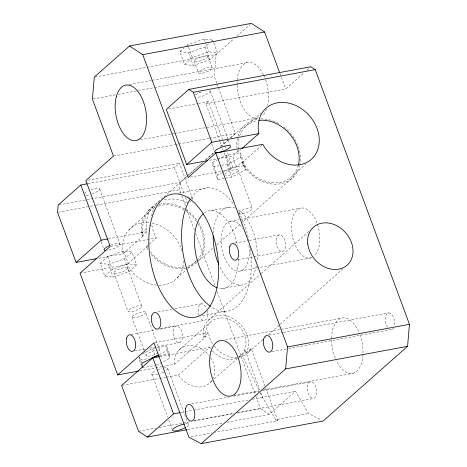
<?xml version="1.0" encoding="UTF-8"?>
<svg xmlns="http://www.w3.org/2000/svg" width="467" height="467" viewBox="0 0 467 467"><rect width="100%" height="100%" fill="white"/><g stroke="black" fill="none" stroke-linecap="round" stroke-linejoin="round"><path stroke-width="0.35" stroke-dasharray="2.33 1.75" d="M162.452 366.607L174.53 364.365L205.749 336.736L205.824 331.43A22.562 18.131 48.5 0 1 228.637 319.206A22.562 18.131 48.5 0 1 245.823 345.854L244.41 350.641L241.737 354.605L213.717 379.402M180.723 193.163L179.462 189.742L180.081 182.404L186.59 176.649M216.816 83.284L214.306 76.5L216.174 54.499L234.049 38.685M239.314 357.22A25.381 20.39 48.5 0 0 248.713 352.188L251.129 348.604L277.836 420.714L215.427 432.29M219.753 141.139L205.906 103.797L208.422 101.567L224.563 145.126M87.948 183.683L174.436 167.641L179.462 163.193L192.772 199.164L191.26 200.501M187.133 176.17L202.853 162.253M205.568 159.854L213.699 152.656M220.745 146.416L227.797 140.176M230.505 137.777L235.386 133.463L218.317 87.352M148.039 210.956L153.071 206.507M158.097 202.053L159.183 201.09M161.36 199.164L163.538 197.237M164.086 196.759L188.038 175.557M188.58 175.078L203.279 162.067M205.457 160.14L213.617 152.913M220.698 146.65L228.316 139.907M230.494 137.981L243.558 126.417M128.927 229.752L149.037 211.954M244.556 127.415L260.86 112.985M100.09 263.289L107.632 256.611L123.562 251.018L131.957 252.098L136.679 264.877L129.143 271.549L113.207 277.141L104.812 276.061L100.09 263.289L108.484 264.369L124.415 258.776L131.957 252.098M154.419 207.762A34.12 27.419 48.5 0 0 143.223 235.899L142.266 236.08L141.53 233.051L146.556 228.602A35.533 28.551 48.5 0 1 158.401 202.299M209.555 160.274L232.759 155.972L237.779 151.53L238.736 151.366L240.914 149.44M142.266 236.08L147.298 231.632L146.556 228.602M98.881 258.193L123.113 253.698L143.223 235.899M104.812 276.061L112.354 269.383L128.291 263.791L136.679 264.877M189.754 201.832L190.758 200.944M223.891 170.852L230.324 169.655L232.835 167.425L236.722 166.713L241.748 162.265L242.712 162.102L261.73 145.266M147.695 249.711L146.241 246.815L148.885 244.475M149.417 244.002L156.293 237.913L153.661 232.665L151.582 224.148M80.044 273.16L127.082 264.433L147.193 246.64A34.12 27.419 48.5 0 0 148.173 248.333M177.057 278.04L187.384 268.899M187.927 268.42L197.167 260.242A34.12 27.419 48.5 0 0 198.026 223.856M292.686 175.703L305.727 164.156M198.708 260.755L212.899 248.193M216.717 244.813L293.679 176.701M207.926 320.683L260.709 273.966M261.257 273.487L308.599 231.579M178.663 350.338L209.911 322.679M238.567 357.15A22.562 18.131 48.5 0 0 241.737 354.605L246.115 353.04L246.734 352.136A25.381 20.396 48.5 0 0 228.993 316.778A25.381 20.396 48.5 0 0 203.273 336.468L203.419 337.156L208.422 332.726L209.741 338.137A25.381 20.39 48.5 0 0 212.666 343.951M166.363 377.184L178.441 374.943L209.66 347.314L210.903 348.831M210.483 382.263L213.18 379.881M251.129 348.604L246.115 353.04L259.722 389.881M248.707 352.188L262.845 339.678M265.022 337.752L266.108 336.789M268.286 334.862L279.698 324.758M280.247 324.279L342.772 268.939M213.787 42.795L217.517 52.882L209.724 59.77L193.256 65.549L184.588 64.434L179.865 51.662L184.021 47.984M186.619 45.69L187.658 44.768L204.126 38.989L212.794 40.104L213.542 42.123M184.588 64.434L192.386 57.546L208.848 51.767L217.517 52.882M179.865 51.662L188.534 52.777L204.995 46.998L209.158 43.32M211.755 41.026L212.794 40.104M236.757 36.286L250.294 24.307M205.906 103.797L285.693 88.958L303.725 73.027M307.006 70.132L310.829 66.752M226.968 422.273L269.272 414.416L295.453 391.27L308.681 413.488L321.891 420.37M224.125 178.487L217.803 179.661L213.08 166.882L212.59 162.411L217.108 160.053M217.756 159.714L226.145 155.33L240.19 152.727L244.912 165.505L245.403 169.976L231.848 177.057L224.825 178.359M221.51 165.324L227.125 164.279L240.68 157.204L240.19 152.727M217.803 179.661L217.313 175.183L221.831 172.825M222.479 172.486L230.867 168.108L244.912 165.505M142.19 354.056L152.516 348.656L154.624 348.265M159.311 354.576L167.052 350.53L166.561 346.053L155.324 348.137M156.334 365.276L169.889 358.195L169.398 353.717L166.561 346.053M94.994 76.979L216.174 54.499M129.306 84.521L151.542 80.394M152.26 80.26L246.92 62.689M93.126 98.981L115.355 94.859M118.221 94.328L137.578 90.732M138.296 90.598L214.306 76.5M168.429 108.992L197.71 103.557M198.422 103.423L208.422 101.567M140.351 139.761L171.185 134.035M171.903 133.906L174.057 133.504M174.775 133.369L258.677 117.801A28.201 15.113 79.5 0 1 237.09 84.947M113.475 156.089L174.43 144.776M175.148 144.642L178.015 144.11M178.733 143.976L208.854 138.384M209.566 138.25L235.386 133.463M87.971 180.163L179.462 163.193M213.08 166.882L220.809 165.452M190.326 177.092L223.179 170.986M58.895 204.896L180.081 182.404M58.27 212.234L95.56 205.311M96.278 205.176L179.462 189.742M178.569 193.175L207.78 187.757M210.996 210.605L229.723 207.132M108.297 238.859L147.298 231.632M229.927 221.335L239.174 219.618M239.886 219.49L300.345 208.276M110.918 246.331L156.293 237.913M146.241 246.815L147.193 246.64M235.088 243.068L248.567 240.569M249.279 240.435L279.068 234.913M237.907 259.734L282.593 251.444M240.499 270.936L310.923 257.872M221.977 288.612L240.703 285.139M157.875 311.898L172.066 309.271M174.903 308.74L201.149 303.877M202.392 315.68L225.193 311.454M160.695 328.564L204.674 320.409M131.32 334.407L156.147 329.801M159.696 329.142L176.006 326.118M154.659 342.696L208.422 332.726M134.846 350.945L146.2 348.837M149.744 348.178L179.532 342.65M225.24 339.725L341.424 318.161M269.015 335.072L282.64 332.545M283.358 332.411L388.777 312.861M159.568 355.539L169.398 353.717M139.102 357.022L139.458 360.215L148.588 358.522M159.93 356.537L209.66 347.314M142.289 367.879L154.933 365.538M139.721 370.821L161.74 366.735M272.08 351.657L287.859 348.726M288.577 348.598L391.13 329.574M122.319 385.351L159.259 378.503M159.971 378.369L165.657 377.318M234.13 395.368L259.232 390.71M263.534 389.91L353.18 373.267M191.809 403.902L229.099 396.985M233.401 396.191L259.22 391.399M262.092 390.867L310.859 381.825M180.729 412.548L184.313 411.882M185.031 411.748L192.918 410.283M193.636 410.154L249.582 399.775M252.449 399.244L295.453 391.27M194.161 420.621L234.323 413.172M237.907 412.507L313.211 398.538A8.459 4.536 79.5 0 0 315.4 385.876A8.459 4.536 79.5 0 0 307.49 386.133A8.459 4.536 79.5 0 0 313.211 398.538M138.559 431.286L155.768 428.093M159.358 427.428L189.474 421.829M193.776 421.03L233.932 413.575M236.804 413.044L260.463 408.648L269.272 414.416M187.524 429.599L222.666 423.073M260.288 392.846L262.489 397.382L275.717 419.617L308.681 413.488M191.038 436.814L211.843 432.956M203.419 337.156L205.749 336.736M86.197 195.369L87.884 195.142A8.459 2.189 -20.3 0 0 89.827 194.692M187.594 196.584L192.772 199.164M275.717 419.617L277.836 420.714M212.561 350.857L213.384 351.867A22.562 18.131 48.5 0 0 237.972 357.483M244.41 350.641L246.115 353.04L244.766 349.386M241.748 162.265L243.208 165.172A35.533 28.551 48.5 0 0 275.104 184.208A35.533 28.551 48.5 0 0 299.551 165.767M236.722 166.713L234.101 161.477L232.759 155.972M241.737 354.605L259.033 390.254M232.835 167.425L227.085 151.933M279.92 73.36L285.693 88.958M204.126 38.989L208.848 51.767M204.995 46.998L209.724 59.77M207.961 56.233A7.332 1.897 -20.3 0 1 197.786 61.551A7.332 1.897 -20.3 0 1 197.418 58.194A7.332 1.897 -20.3 0 1 207.961 56.233L212.304 67.989A7.332 1.897 -20.3 0 1 202.135 73.301A7.332 1.897 -20.3 0 1 201.767 69.945A7.332 1.897 -20.3 0 1 212.304 67.989M217.067 83.961L218.066 86.669M240.68 157.204L245.403 169.976M210.208 91.135L228.1 139.475M228.351 140.158L230.114 144.922M238.263 170.157L252.431 208.486M194.149 61.084L198.498 72.834M187.658 44.768L188.405 46.788M188.656 47.459L192.386 57.546M224.814 145.803L225.824 148.529M188.534 52.777L193.256 65.549M226.145 155.33L230.867 168.108M220.004 141.816L221.51 145.891M222.52 148.611L223.022 149.965M224.032 152.68L230.324 169.655M227.125 164.279L231.848 177.057M211.662 143.713L214.692 151.88M212.59 162.411L217.313 175.183M260.726 392.607L262.489 397.382M174.436 167.641L184.226 194.109M185.481 197.506L187.74 203.612L182.562 201.038A35.533 28.551 48.5 0 0 163.479 200.121M181.739 195.895L185.533 206.157M186.549 208.895L194.395 230.103M195.661 233.523L214.902 285.512M217.178 291.671L255.653 395.648M255.91 396.331L260.463 408.648M167.052 350.53L169.889 358.195M167.723 368.58L188.452 424.602M123.562 251.018L128.291 263.791M145.739 312.388A7.332 1.897 -20.3 0 1 135.564 317.706A7.332 1.897 -20.3 0 1 135.196 314.344A7.332 1.897 -20.3 0 1 145.739 312.388L159.912 350.711M99.623 189.007L120.025 244.159M124.415 258.776L129.143 271.549M127.654 268.046A7.332 1.897 -20.3 0 1 117.48 273.358A7.332 1.897 -20.3 0 1 117.112 269.996A7.332 1.897 -20.3 0 1 127.654 268.046L141.828 306.364A7.332 1.897 -20.3 0 1 131.653 311.682A7.332 1.897 -20.3 0 1 131.285 308.319A7.332 1.897 -20.3 0 1 141.828 306.364M152.516 348.656L155.114 355.685M131.928 317.239L144.081 350.087M144.332 350.77L146.101 355.556M151.793 374.172L167.717 417.212M168.727 419.944L172.014 428.829M113.843 272.891L128.016 311.209M107.632 256.611L112.354 269.383M101.07 241.579L104.094 249.752M108.484 264.369L113.207 277.141M139.435 357.016L141.565 362.766M139.458 360.215L141.343 365.328M237.487 150.321L237.779 151.53M196.706 262.652A35.533 28.551 48.5 0 1 150.637 253.75M141.53 233.051A35.533 28.551 48.5 0 1 156.463 205.264M159.13 204.377A35.533 28.551 48.5 0 1 185.539 209.467M186.117 209.852A35.533 28.551 48.5 0 1 198.125 221.889M198.51 222.479A35.533 28.551 48.5 0 1 198.16 261.24M237.049 148.512A35.533 28.551 48.5 0 1 258 119.161M260.662 118.933A35.533 28.551 48.5 0 1 279.873 124.193M283.93 126.96A35.533 28.551 48.5 0 1 289.68 132.278M290.153 132.809A35.533 28.551 48.5 0 1 299.721 165.061M312.044 257.457A25.381 13.601 79.5 0 1 291.478 227.371A25.381 13.601 79.5 0 1 311.927 213.81A25.381 13.601 79.5 0 1 314.139 256.068M248.917 245.683A25.381 13.601 79.5 0 1 234.919 270.399A25.381 13.601 79.5 0 1 221.667 233.512A25.381 13.601 79.5 0 1 242.805 228.667M250.294 248.497A62.601 33.554 79.5 0 1 211.592 307.169M190.886 198.183A62.601 33.554 79.5 0 1 233.389 203.91M238.725 212.362A62.601 33.554 79.5 0 1 248.765 239.956M238.497 259.249A39.479 21.161 79.5 0 1 217.71 287.999M204.435 212.899A39.479 21.161 79.5 0 1 237.23 245.432M256.26 265.921A39.479 21.161 79.5 0 1 219.601 266.464M213.32 233.156A39.479 21.161 79.5 0 1 235.222 208.194M238.298 209.835A39.479 21.161 79.5 0 1 256.873 261.824M393.471 328.085A8.459 4.536 79.5 0 1 390.219 329.445M387.557 327.233A8.459 4.536 79.5 0 1 385.748 315.82A8.459 4.536 79.5 0 1 391.801 314.495A8.459 4.536 79.5 0 1 394.411 325.738M207.284 310.899A8.459 4.536 79.5 0 1 205.749 319.807A8.459 4.536 79.5 0 1 200.004 317.35M199.14 315.476A8.459 4.536 79.5 0 1 200.074 304.478A8.459 4.536 79.5 0 1 206.683 308.804M237.078 84.229A28.201 15.113 79.5 0 1 237.137 81.41M237.23 80.044A28.201 15.113 79.5 0 1 247.498 62.549A28.201 15.113 79.5 0 1 263.435 74.644M263.732 75.257A28.201 15.113 79.5 0 1 265.122 78.462M265.612 79.787A28.201 15.113 79.5 0 1 267.603 105.484M266.599 108.916A28.201 15.113 79.5 0 1 262.256 115.787M359.87 334.594A28.201 15.113 79.5 0 1 357.71 370.308A28.201 15.113 79.5 0 1 336.368 360.699M335.242 358.154A28.201 15.113 79.5 0 1 337.046 320.946A28.201 15.113 79.5 0 1 359.088 332.627M242.712 162.102A34.12 27.419 48.5 0 0 284.8 181.091L289.05 178.808A34.12 27.419 48.5 0 0 298.104 166.036M238.736 151.366A34.12 27.419 48.5 0 1 238.491 150M238.386 149.317A34.12 27.419 48.5 0 1 238.771 138.489M239.571 135.71A34.12 27.419 48.5 0 1 248.187 124.31L252.437 122.027A34.12 27.419 48.5 0 1 257.183 120.649M183.537 260.866A34.12 27.419 48.5 0 1 157.367 285.168M156.708 285.109A34.12 27.419 48.5 0 1 127.082 264.433M123.113 253.698A34.12 27.419 48.5 0 1 149.277 222.677M151.933 223.051A34.12 27.419 48.5 0 1 182.206 251.357M196.689 260.732A34.12 27.419 48.5 0 1 185.93 266.71M184.535 267.007A34.12 27.419 48.5 0 1 150.397 251.608M158.231 206.075A34.12 27.419 48.5 0 1 185.656 210.926M186.263 211.341A34.12 27.419 48.5 0 1 196.578 221.656M209.876 90.651A8.459 2.189 -20.3 0 1 206.437 94.474L204.54 95.373A8.459 2.189 -20.3 0 1 196.782 97.498M195.574 94.947A8.459 2.189 -20.3 0 1 198.043 93.394L199.94 92.495A8.459 2.189 -20.3 0 1 201.995 91.695M238.8 212.742A7.332 1.897 -20.3 0 1 249.314 207.926A7.332 1.897 -20.3 0 1 249.664 211.107A7.332 1.897 -20.3 0 1 238.911 213.746M224.633 174.419A7.332 1.897 -20.3 0 1 234.627 169.69A7.332 1.897 -20.3 0 1 236.395 172.241A7.332 1.897 -20.3 0 1 225.485 175.65M151.658 215.842A35.533 28.551 48.5 0 1 160.07 200.191M91.9 194.044A8.459 2.189 -20.3 0 0 99.109 190.081A8.459 2.189 -20.3 0 0 97.113 188.248L95.426 188.47A8.459 2.189 -20.3 0 0 90.37 189.952M84.632 193.11A8.459 2.189 -20.3 0 1 87.457 191.266M110.778 245.099A8.459 2.189 -20.3 0 1 119.68 245.023A8.459 2.189 -20.3 0 1 106.599 250.516M211.773 380.687A22.562 18.131 48.5 0 1 178.441 374.943M174.53 364.365A22.562 18.131 48.5 0 1 185.936 346.1A22.562 18.131 48.5 0 1 209.187 355.527M210.705 357.658A22.562 18.131 48.5 0 1 213.162 378.299M163.526 368.037A8.459 2.189 -20.3 0 1 165.563 370.985M163.952 371.919A8.459 2.189 -20.3 0 1 160.006 373.618M157.934 374.265A8.459 2.189 -20.3 0 1 151.892 374.441A8.459 2.189 -20.3 0 1 155.564 370.839M157.461 369.94A8.459 2.189 -20.3 0 1 161.582 368.492M184.85 423.96A8.459 2.189 -20.3 0 1 186.292 427.001M157.741 350.046A7.332 1.897 -20.3 0 1 159.095 352.007M158.044 352.795A7.332 1.897 -20.3 0 1 148.891 356.158A7.332 1.897 -20.3 0 1 147.023 354.179A7.332 1.897 -20.3 0 1 155.733 350.349M237.213 357.488A25.381 20.39 48.5 0 1 213.401 345.043M276.493 238.205A8.459 4.536 79.5 0 0 281.403 251.48A8.459 4.536 79.5 0 0 284.601 239.84A8.459 4.536 79.5 0 0 276.493 238.205M173.432 329.41A8.459 4.536 79.5 0 0 178.341 342.685A8.459 4.536 79.5 0 0 181.54 331.045A8.459 4.536 79.5 0 0 173.432 329.41"/><path stroke-width="0.7" d="M279.669 72.683L264.602 32.001L251.38 23.35L129.499 45.999L94.281 77.113L92.408 99.115L113.475 156.089L85.829 180.56L110.212 246.465L80.044 273.16L117.696 374.908L153.941 342.825L188.89 437.217L201.242 443.65L285.664 368.93L287.532 346.928L215.789 153.03L262.816 144.303A34.12 27.419 48.5 0 0 313.847 156.702A34.12 27.419 48.5 0 0 294.741 105.046A34.12 27.419 48.5 0 0 258.846 133.568L241.999 148.477M201.242 443.65L323.146 421.024L407.58 346.316L409.448 324.308L315.231 69.636L310.829 66.752L188.89 89.39L166.287 109.389L186.689 164.524L207.412 160.677M87.236 183.817L80.803 185.008L58.177 205.031L57.552 212.362L76.074 262.425L96.745 258.59M76.074 262.425L101.211 240.178L107.591 238.993M215.789 153.03L188.183 177.495L142.721 54.651L129.499 45.999M159.224 356.671L152.826 357.856L121.607 385.485L138.559 431.286L147.368 437.054L186.806 429.733M147.368 437.054L173.555 413.879L180.011 412.682M186.689 164.524L211.82 142.295L258.846 133.568M157.373 355.585L153.503 357.611L152.096 357.874M142.721 54.651L264.602 32.001M188.89 89.39L193.291 92.273L315.231 69.636M158.862 355.667L155.353 356.321L141.799 363.402L142.219 367.243M117.696 374.908L139.008 370.956M287.532 346.928L409.448 324.308M285.664 368.93L407.58 346.316M193.291 92.273L211.82 142.295M152.826 357.856L173.555 413.879M80.803 185.008L101.211 240.178M210.465 306.405A62.601 33.554 79.5 0 1 183.595 256.231A62.601 33.554 79.5 0 1 190.122 199.333M217.097 287.789A39.479 21.161 79.5 0 1 195.702 253.587A39.479 21.161 79.5 0 1 203.256 213.839M218.708 264.462A39.479 21.161 79.5 0 1 213.209 235.817M259.057 120.369A34.12 27.419 48.5 0 1 289.353 133.615A34.12 27.419 48.5 0 1 298.29 165.341M105.285 250.499A8.459 2.189 -20.3 0 1 109.763 245.519M185.796 427.317A8.459 2.189 -20.3 0 1 175.195 430.948A8.459 2.189 -20.3 0 1 173.946 428.303A8.459 2.189 -20.3 0 1 184.255 424.059M307.759 243.99A25.381 20.396 48.5 0 0 343.975 267.369A25.381 20.396 48.5 0 0 339.194 227.149A25.381 20.396 48.5 0 0 307.759 243.99M150.082 225.724A62.601 33.554 79.5 0 0 192.422 317.531A62.601 33.554 79.5 0 0 208.638 223.798A62.601 33.554 79.5 0 0 150.082 225.724M185.568 408.742A8.459 4.536 79.5 0 0 191.289 421.152A8.459 4.536 79.5 0 0 193.484 408.485A8.459 4.536 79.5 0 0 185.568 408.742M263.493 339.778A8.459 4.536 79.5 0 0 269.214 352.188A8.459 4.536 79.5 0 0 271.403 339.521A8.459 4.536 79.5 0 0 263.493 339.778M151.752 315.855A8.459 4.536 79.5 0 0 156.661 329.13A8.459 4.536 79.5 0 0 159.866 317.484A8.459 4.536 79.5 0 0 151.752 315.855M229.676 246.891A8.459 4.536 79.5 0 0 234.586 260.166A8.459 4.536 79.5 0 0 237.785 248.52A8.459 4.536 79.5 0 0 229.676 246.891M126.615 338.102A8.459 4.536 79.5 0 0 131.531 351.377A8.459 4.536 79.5 0 0 134.73 339.731A8.459 4.536 79.5 0 0 126.615 338.102M210.915 351.779A28.201 15.113 79.5 0 0 227.283 396.028A28.201 15.113 79.5 0 0 237.948 357.22A28.201 15.113 79.5 0 0 210.915 351.779M116.411 96.307A28.201 15.113 79.5 0 0 132.786 140.555A28.201 15.113 79.5 0 0 143.451 101.748A28.201 15.113 79.5 0 0 116.411 96.307M218.883 152.417A8.459 2.189 -20.3 0 0 230.622 146.282A8.459 2.189 -20.3 0 0 218.457 148.541A8.459 2.189 -20.3 0 0 218.883 152.417"/></g></svg>
